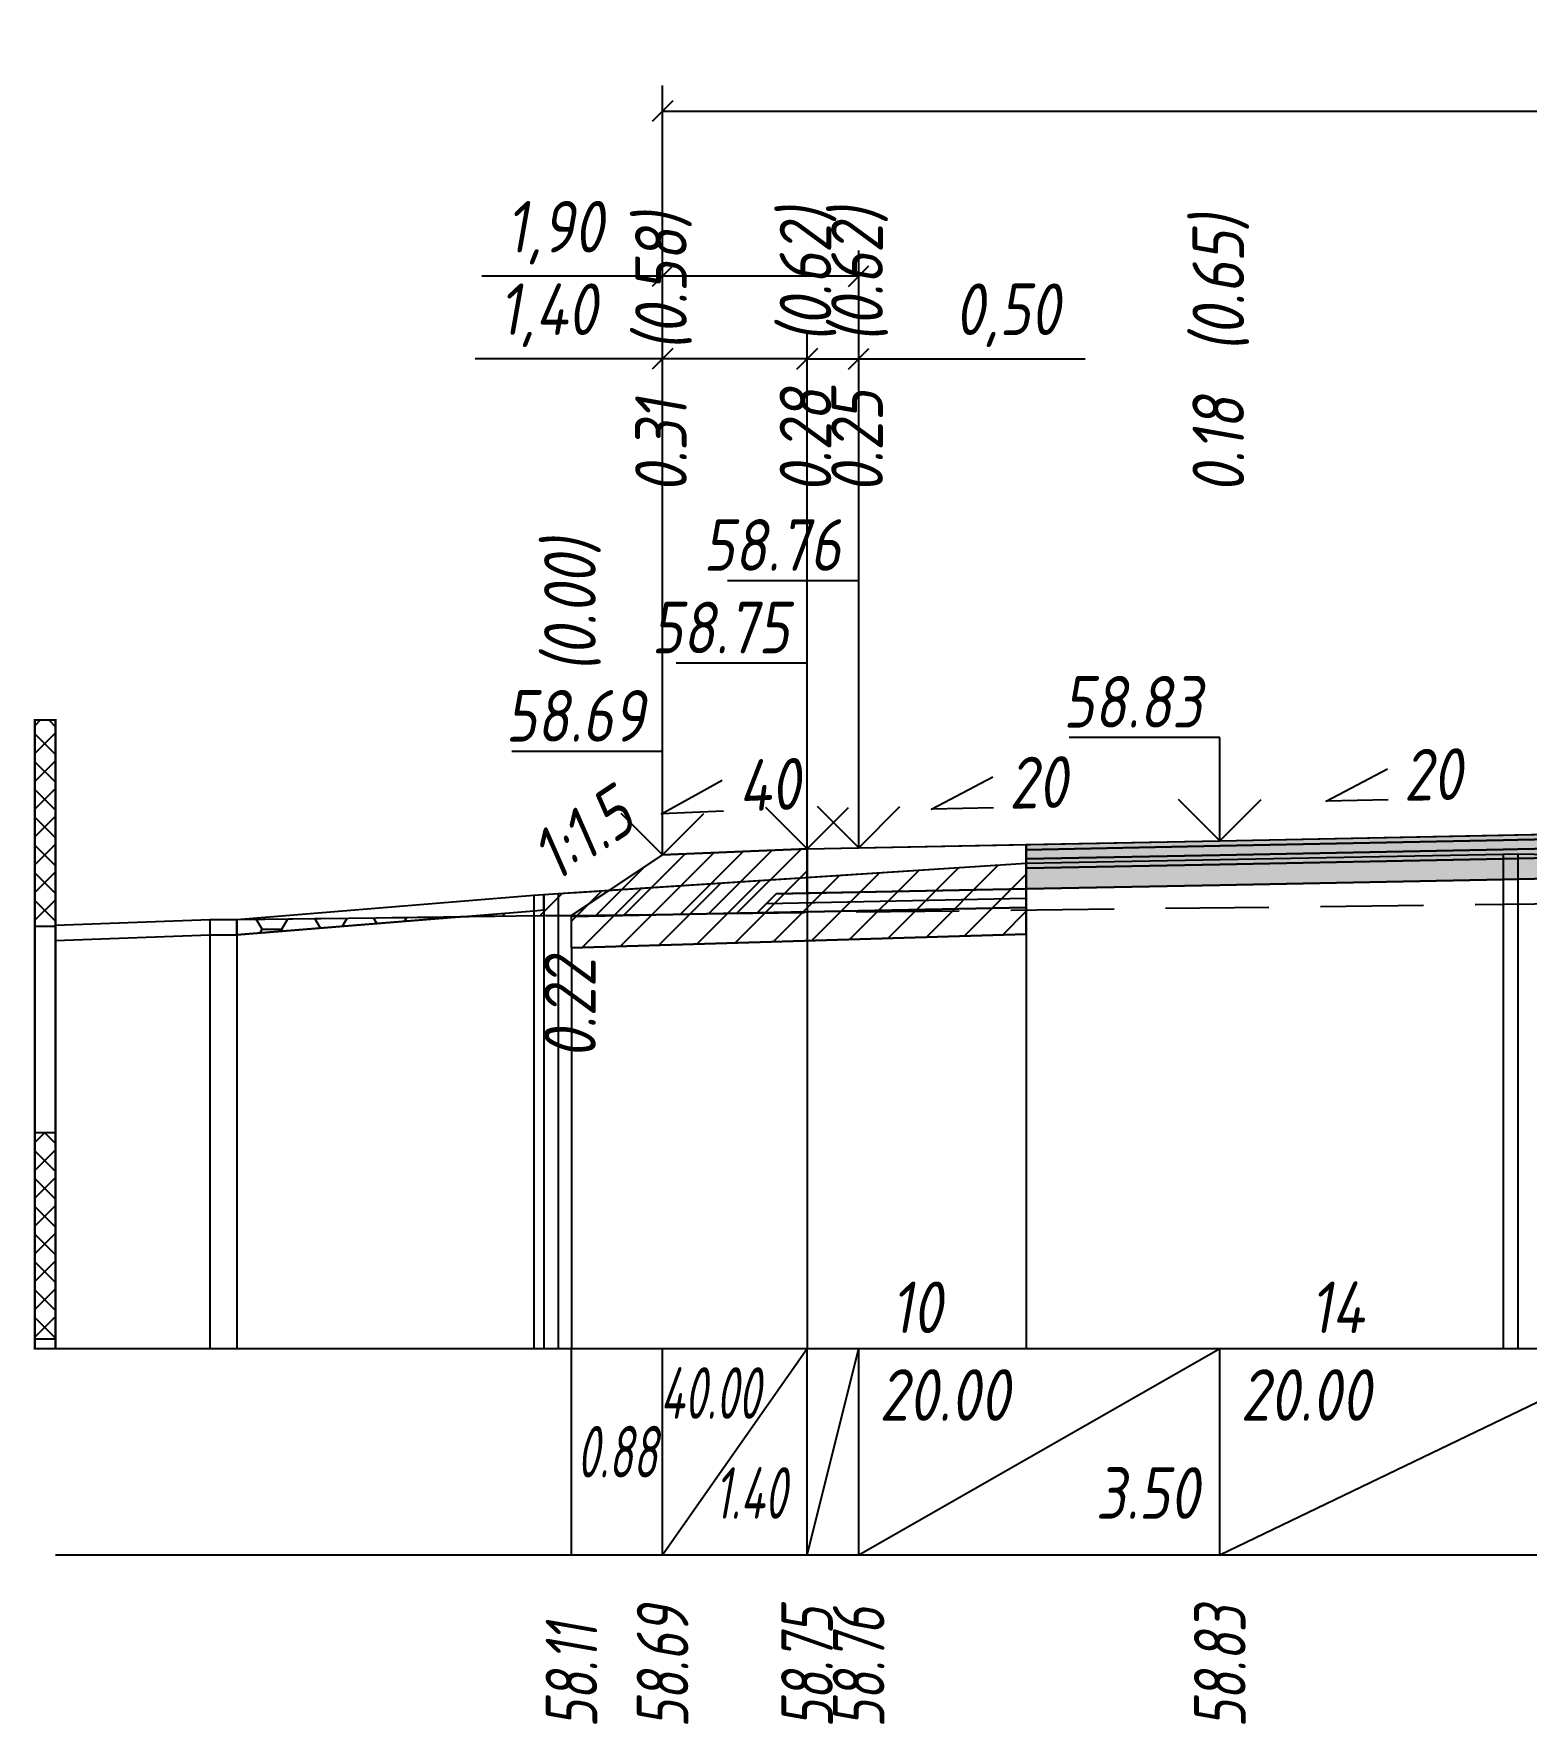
# Model space of a CAD drawing. Extents: x -717 to 1451, y -133302 to 233.
# Drawn here: x 78.9 to 151.3, y -64755.2 to -64673.3 of the extents above; entities that cross this region are included whole.
import ezdxf
from ezdxf.enums import TextEntityAlignment as Align

# ---------------------------------------------------------------- set-up
doc = ezdxf.new("R2010")
doc.units = 0
doc.linetypes.add('штриховая', pattern=[0.75, 0.5, -0.25])
for name, color, linetype in [('Интерполированный поперечник', 2, 'Continuous'), ('Код_514', 1, 'Continuous'), ('Контур_0', 7, 'Continuous'), ('Контур_2521', 7, 'Continuous'), ('Контур_2564', 7, 'Continuous'), ('Контур_2660', 7, 'Continuous'), ('Контур_2665', 7, 'Continuous'), ('Контур_400', 7, 'Continuous'), ('Контур_508', 7, 'Continuous'), ('Контур_512', 7, 'Continuous'), ('Контур_513', 7, 'Continuous'), ('Контур_818', 7, 'Continuous'), ('Красный поперечник', 1, 'Continuous'), ('Линейка абсолютных высот', 7, 'Continuous'), ('Объём_2501', 7, 'Continuous'), ('Объём_2564', 7, 'Continuous'), ('Объём_2650', 7, 'Continuous'), ('Объём_2660', 7, 'Continuous'), ('Объём_2661', 7, 'Continuous'), ('Объём_2665', 7, 'Continuous'), ('Объём_2666', 7, 'Continuous'), ('Объём_2667', 7, 'Continuous'), ('Объём_2668', 7, 'Continuous'), ('Объём_2669', 7, 'Continuous'), ('Объём_2675', 7, 'Continuous'), ('Объём_2753', 7, 'Continuous'), ('Откосы', 7, 'Continuous'), ('Отметки покрытия', 7, 'Continuous'), ('Рабочие отметки', 7, 'Continuous'), ('Рабочие отметки доп.', 7, 'Continuous'), ('Слои выравнивания', 7, 'Continuous'), ('Таблица', 7, 'Continuous'), ('Уклоны проезжей части', 7, 'Continuous'), ('Черный поперечник', 3, 'Continuous')]:
    doc.layers.add(name, color=color, linetype=linetype)
for name, color, linetype, true_color in [('Контур_2540', 2, 'Continuous', 0xffff00), ('Контур_2560', 2, 'Continuous', 0xffff00), ('Контур_2561', 7, 'Continuous', 0xff8040), ('Контур_2562', 3, 'Continuous', 0x00ff00), ('Контур_2563', 7, 'Continuous', 0xff8000), ('Контур_2570', 7, 'Continuous', 0x80ff00), ('Контур_2725', 7, 'Continuous', 0x323232), ('Контур_2736', 4, 'Continuous', 0x00ffff), ('Контур_2737', 4, 'Continuous', 0x00ffff), ('Контур_2738', 4, 'Continuous', 0x00ffff), ('Контур_2739', 4, 'Continuous', 0x00ffff), ('Контур_2741', 4, 'Continuous', 0x00ffff), ('Контур_2742', 4, 'Continuous', 0x00ffff), ('Контур_2743', 4, 'Continuous', 0x00ffff), ('Контур_2744', 7, 'Continuous', 0xa4ffff), ('Контур_2745', 7, 'Continuous', 0xa4ffff), ('Контур_2747', 4, 'Continuous', 0x00ffff), ('Контур_2748', 4, 'Continuous', 0x00ffff), ('Контур_2749', 4, 'Continuous', 0x00ffff), ('Контур_2750', 4, 'Continuous', 0x00ffff), ('Контур_2751', 4, 'Continuous', 0x00ffff), ('Контур_2752', 4, 'Continuous', 0x00ffff), ('Контур_2760', 7, 'Continuous', 0x323232), ('Контур_2761', 7, 'Continuous', 0x323232), ('Контур_2762', 7, 'Continuous', 0x323232), ('Контур_2763', 7, 'Continuous', 0x323232), ('Контур_402', 7, 'Continuous', 0xff6464), ('Контур_703', 4, 'Continuous', 0x00ffff), ('Контур_705', 4, 'Continuous', 0x00ffff), ('Контур_707', 4, 'Continuous', 0x00ffff), ('Контур_720', 131, 'Continuous', 0xaaffff), ('Объём_2500', 7, 'Continuous', 0xc0c0c0), ('Объём_2520', 7, 'Continuous', 0x80ffff), ('Объём_2540', 2, 'Continuous', 0xffff00), ('Объём_2560', 2, 'Continuous', 0xffff00), ('Объём_2561', 7, 'Continuous', 0xff8040), ('Объём_2562', 3, 'Continuous', 0x00ff00), ('Объём_2563', 7, 'Continuous', 0xff8000), ('Объём_2600', 7, 'Continuous', 0x808000), ('Объём_2746', 2, 'Continuous', 0xffff00)]:
    doc.layers.add(name, color=color, linetype=linetype, true_color=true_color)
doc.styles.get("Standard").update_dxf_attribs({"font": 'txt', "height": 2.5})
doc.styles.add('М', font='romand.shx', dxfattribs={"width": 0.8, "oblique": 10, "height": 2.5})
doc.dimstyles.new('ISO-25', dxfattribs={"dimtxt": 2.5, "dimasz": 2.5, "dimexe": 1.25, "dimexo": 0.625, "dimtad": 1, "dimtxsty": 'Standard', "dimcen": 2.5, "dimadec": 0, "dimazin": 0, "dimtfac": 1, "dimtmove": 0, "dimatfit": 3, "dimfxl": 1, "dimarcsym": 0})
pattern_1 = [(45.0000013, (0, 0), (-0.67351924, 0.673519211), []), (135.0000003, (0, 0), (-0.673519222, -0.67351923), [])]

# ---------------------------------------------------------------- blocks, each defined once
blk = doc.blocks.new('_Oblique')
at = {"color": 0, "linetype": 'ByBlock', "lineweight": -2}
blk.add_line((-0.5, -0.5), (0.5, 0.5), dxfattribs=at)
blk = doc.blocks.new('*D1556')
at = {"color": 0, "lineweight": -2, "transparency": 16777216}
for p, q in [((109.412, -64712.502), (109.412, -64687.782)), ((116.412, -64712.222), (116.412, -64687.782)), ((109.412, -64689.032), (100.328, -64689.032)), ((116.412, -64689.032), (109.412, -64689.032))]:
    blk.add_line(p, q, dxfattribs=at)
at = {"layer": 'Defpoints', "color": 0, "transparency": 16777216}
for p in [(116.412, -64689.032), (109.412, -64713.127), (116.412, -64712.847)]:
    blk.add_point(p, dxfattribs=at)
at = {"color": 0, "lineweight": -2, "transparency": 16777216, "rotation": 180}
blk.add_blockref('_Oblique', (109.412, -64689.032), dxfattribs=at)
at = {"color": 0, "lineweight": -2, "transparency": 16777216}
blk.add_blockref('_Oblique', (116.412, -64689.032), dxfattribs=at)
at = {"color": 0, "transparency": 16777216, "insert": (103.869, -64686.919), "char_height": 2.5, "width": 8.75, "attachment_point": 5, "style": 'М'}
blk.add_mtext('1,40', dxfattribs=at)
blk = doc.blocks.new('*D1558')
at = {"color": 0, "lineweight": -2, "transparency": 16777216}
for p, q in [((116.412, -64712.222), (116.412, -64687.782)), ((118.912, -64712.172), (118.912, -64687.782)), ((116.412, -64689.032), (118.912, -64689.032)), ((118.912, -64689.032), (129.885, -64689.032))]:
    blk.add_line(p, q, dxfattribs=at)
at = {"layer": 'Defpoints', "color": 0, "transparency": 16777216}
for p in [(118.912, -64689.032), (116.412, -64712.847), (118.912, -64712.797)]:
    blk.add_point(p, dxfattribs=at)
at = {"color": 0, "lineweight": -2, "transparency": 16777216, "rotation": 180}
blk.add_blockref('_Oblique', (116.412, -64689.032), dxfattribs=at)
at = {"color": 0, "lineweight": -2, "transparency": 16777216}
blk.add_blockref('_Oblique', (118.912, -64689.032), dxfattribs=at)
at = {"color": 0, "transparency": 16777216, "insert": (126.124, -64686.919), "char_height": 2.5, "width": 9.16667, "attachment_point": 5, "style": 'М'}
blk.add_mtext('0,50', dxfattribs=at)
blk = doc.blocks.new('*D1561')
at = {"color": 0, "lineweight": -2, "transparency": 16777216}
for p, q in [((109.412, -64712.502), (109.412, -64683.782)), ((118.912, -64712.172), (118.912, -64683.782)), ((109.412, -64685.032), (100.65, -64685.032)), ((118.912, -64685.032), (109.412, -64685.032))]:
    blk.add_line(p, q, dxfattribs=at)
at = {"layer": 'Defpoints', "color": 0, "transparency": 16777216}
for p in [(118.912, -64685.032), (109.412, -64713.127), (118.912, -64712.797)]:
    blk.add_point(p, dxfattribs=at)
at = {"color": 0, "lineweight": -2, "transparency": 16777216, "rotation": 180}
blk.add_blockref('_Oblique', (109.412, -64685.032), dxfattribs=at)
at = {"color": 0, "lineweight": -2, "transparency": 16777216}
blk.add_blockref('_Oblique', (118.912, -64685.032), dxfattribs=at)
at = {"color": 0, "transparency": 16777216, "insert": (104.191, -64682.919), "char_height": 2.5, "width": 8.75, "attachment_point": 5, "style": 'М'}
blk.add_mtext('1,90', dxfattribs=at)
blk = doc.blocks.new('*D1562')
at = {"color": 0, "lineweight": -2, "transparency": 16777216}
for p, q in [((109.412, -64712.502), (109.412, -64675.782)), ((204.912, -64712.502), (204.912, -64675.782)), ((109.412, -64677.032), (204.912, -64677.032))]:
    blk.add_line(p, q, dxfattribs=at)
at = {"layer": 'Defpoints', "color": 0, "transparency": 16777216}
for p in [(204.912, -64677.032), (109.412, -64713.127), (204.912, -64713.127)]:
    blk.add_point(p, dxfattribs=at)
at = {"color": 0, "lineweight": -2, "transparency": 16777216, "rotation": 180}
blk.add_blockref('_Oblique', (109.412, -64677.032), dxfattribs=at)
at = {"color": 0, "lineweight": -2, "transparency": 16777216}
blk.add_blockref('_Oblique', (204.912, -64677.032), dxfattribs=at)
at = {"color": 0, "transparency": 16777216, "insert": (157.162, -64674.919), "char_height": 2.5, "width": 10.41667, "attachment_point": 5, "style": 'М'}
blk.add_mtext('19,10', dxfattribs=at)

msp = doc.modelspace()

# ---------------------------------------------------------------- hatches: boundary and pattern name
at = {"layer": 'Линейка абсолютных высот'}
h = msp.add_hatch(dxfattribs=at)
h.set_pattern_fill('ANSI37', scale=0.3, style=0)
h.set_pattern_definition(pattern_1)
h.paths.add_polyline_path([(80, -64716.535), (80, -64706.535), (79, -64706.535), (79, -64716.535)])
h = msp.add_hatch(dxfattribs=at)
h.set_pattern_fill('ANSI37', scale=0.3, style=0)
h.set_pattern_definition(pattern_1)
h.paths.add_polyline_path([(80, -64736.535), (80, -64726.535), (79, -64726.535), (79, -64736.535)])
at = {"layer": 'Объём_2563'}
h = msp.add_hatch(dxfattribs=at)
h.set_pattern_fill('ANSI31', color=256, scale=0.3)
h.paths.add_polyline_path([(109.412, -64713.065), (116.412, -64712.785), (116.412, -64714.935), (114.912, -64714.965), (113.993, -64715.883), (105, -64716.063), (105, -64716.006)])
at = {"layer": 'Объём_2600'}
h = msp.add_hatch(dxfattribs=at)
h.set_pattern_fill('ANSI31', color=6, scale=0.4)
h.paths.add_polyline_path([(103.17, -64715.782), (103.663, -64715.741), (103.663, -64714.991), (127.033, -64713.48), (127.033, -64716.924), (105, -64717.585), (105, -64716.006), (99.619, -64716.071)])
h = msp.add_hatch(dxfattribs=at)
h.set_pattern_fill('HONEY', color=5, scale=0.3)
h.paths.add_polyline_path([(88.788, -64716.95), (88.788, -64716.2), (99.619, -64716.071)])
at = {"layer": 'Слои выравнивания'}
for color, points in [(2, [(127.033, -64712.572), (136.412, -64712.385), (150.14, -64712.11), (150.841, -64712.096), (156.542, -64711.982), (157.162, -64711.97), (157.162, -64712.22), (156.542, -64712.232), (150.841, -64712.346), (150.14, -64712.36), (136.412, -64712.635), (127.033, -64712.822)]), (3, [(127.033, -64712.822), (136.412, -64712.635), (150.14, -64712.36), (150.841, -64712.346), (156.542, -64712.232), (157.162, -64712.22), (157.162, -64712.67), (156.542, -64712.682), (150.841, -64712.796), (150.14, -64712.81), (136.412, -64713.085), (127.033, -64713.272)]), (4, [(127.033, -64713.272), (136.412, -64713.085), (150.14, -64712.81), (150.841, -64712.796), (156.542, -64712.682), (157.162, -64712.67), (157.162, -64713.12), (156.542, -64713.132), (150.841, -64713.246), (150.14, -64713.26), (136.412, -64713.535), (127.033, -64713.722)]), (5, [(127.033, -64713.722), (136.412, -64713.535), (150.14, -64713.26), (150.841, -64713.246), (156.542, -64713.132), (157.162, -64713.12), (157.162, -64714.12), (156.542, -64714.132), (150.841, -64714.246), (150.14, -64714.26), (136.412, -64714.535), (127.033, -64714.722)])]:
    msp.add_hatch(color=color, dxfattribs=at).paths.add_polyline_path(points)

# ---------------------------------------------------------------- linework, layer by layer
at = {"layer": 'Интерполированный поперечник', "linetype": 'штриховая', "ltscale": 10, "flags": 128}
msp.add_lwpolyline([(88.788, -64716.2), (216.302, -64714.675)], dxfattribs=at)
at = {"layer": 'Код_514'}
for p, q in [((105, -64747), (105, -64737)), ((109.412, -64747), (109.412, -64737)), ((109.412, -64747), (116.412, -64737)), ((116.412, -64747), (116.412, -64737)), ((116.412, -64747), (118.912, -64737)), ((118.912, -64747), (118.912, -64737)), ((118.912, -64747), (136.412, -64737)), ((136.412, -64747), (136.412, -64737)), ((136.412, -64747), (157.162, -64737))]:
    msp.add_line(p, q, dxfattribs=at)
at = {"layer": 'Контур_0', "flags": 128}
for points in [[(118.912, -64714.885), (116.412, -64714.935), (116.412, -64712.785), (127.033, -64712.572), (127.033, -64714.722), (118.912, -64714.885), (118.912, -64714.885)], [(109.412, -64713.065), (105, -64716.006), (105, -64716.006), (105, -64716.006), (105, -64716.006), (105, -64716.006), (105, -64716.006), (105, -64716.006), (105, -64716.006), (105, -64716.006), (105, -64716.006), (105, -64716.006), (105, -64716.006), (105, -64716.006), (105, -64716.006), (105, -64716.006)], [(109.412, -64713.065), (105, -64716.006), (105, -64716.006), (105, -64716.006), (105, -64716.006), (105, -64716.006), (105, -64716.006), (105, -64716.006), (105, -64716.006), (105, -64716.006), (105, -64716.006), (105, -64716.006), (105, -64716.006), (105, -64716.006), (105, -64716.006), (105, -64716.006), (105, -64716.006), (105, -64716.006), (105, -64716.006), (105, -64716.006), (105, -64716.006), (105, -64716.006), (105, -64716.006), (105, -64716.006), (105, -64716.006), (105, -64716.006), (105, -64716.006), (105, -64716.006), (105, -64716.006), (105, -64716.006)], [(105, -64716.063), (113.993, -64715.883), (114.912, -64714.965), (116.412, -64714.935)], [(114.912, -64714.965), (127.033, -64714.722), (127.033, -64715.622), (113.993, -64715.883), (114.912, -64714.965), (114.912, -64714.965)]]:
    msp.add_lwpolyline(points, dxfattribs=at)
at = {"layer": 'Контур_2521', "color": 250, "flags": 128}
msp.add_lwpolyline([(114.453, -64715.424), (127.033, -64715.172)], dxfattribs=at)
at = {"layer": 'Контур_2540', "flags": 128}
msp.add_lwpolyline([(113.993, -64715.883), (127.033, -64715.622), (127.033, -64716.924), (105, -64717.585), (105, -64716.063), (113.993, -64715.883), (113.993, -64715.883)], dxfattribs=at)
at = {"layer": 'Контур_2560', "flags": 128}
msp.add_lwpolyline([(109.412, -64713.065), (109.412, -64713.065), (109.412, -64713.065), (116.412, -64712.785)], dxfattribs=at)
at = {"layer": 'Контур_2561', "flags": 128}
msp.add_lwpolyline([(116.412, -64712.785), (116.412, -64712.785), (109.412, -64713.065), (109.412, -64713.065), (116.412, -64712.785)], dxfattribs=at)
at = {"layer": 'Контур_2562', "flags": 128}
msp.add_lwpolyline([(109.412, -64713.065), (109.412, -64713.065), (109.412, -64713.065), (109.412, -64713.065), (109.412, -64713.065)], dxfattribs=at)
at = {"layer": 'Контур_2563', "flags": 128}
msp.add_lwpolyline([(109.412, -64713.065), (116.412, -64712.785), (116.412, -64714.935), (114.912, -64714.965), (113.993, -64715.883), (105, -64716.063), (105, -64716.006), (109.412, -64713.065), (109.412, -64713.065)], dxfattribs=at)
at = {"layer": 'Контур_2564', "flags": 128}
msp.add_lwpolyline([(109.412, -64713.065), (116.412, -64712.785)], dxfattribs=at)
at = {"layer": 'Контур_2570', "flags": 128}
msp.add_lwpolyline([(80, -64717.226), (87.474, -64716.95), (88.788, -64716.95), (88.788, -64716.95), (103.17, -64715.782), (103.663, -64715.741), (103.663, -64714.991), (104.349, -64714.947), (127.033, -64713.48), (150.14, -64713.037), (150.841, -64713.022), (157.162, -64713.144), (172.413, -64713.439), (172.993, -64713.449), (195.026, -64714.813), (195.664, -64714.851), (195.664, -64715.601), (195.942, -64715.621), (201.653, -64716.25), (206.565, -64715.969), (213.158, -64715.514), (225.55, -64715.162), (238.62, -64715.28), (241.302, -64715.244)], dxfattribs=at)
at = {"layer": 'Контур_2660', "flags": 128}
msp.add_lwpolyline([(105, -64717.585), (127.033, -64716.924)], dxfattribs=at)
at = {"layer": 'Контур_2665', "flags": 128}
msp.add_lwpolyline([(109.412, -64713.065), (109.412, -64713.065)], dxfattribs=at)
at = {"layer": 'Контур_2725', "flags": 128}
msp.add_lwpolyline([(127.033, -64714.722), (136.412, -64714.535), (150.14, -64714.26), (150.841, -64714.246), (156.542, -64714.132), (157.162, -64714.12), (172.413, -64714.425), (172.993, -64714.437)], dxfattribs=at)
at = {"layer": 'Контур_2736', "flags": 128}
msp.add_lwpolyline([(109.412, -64713.065), (105, -64716.006)], dxfattribs=at)
at = {"layer": 'Контур_2737', "flags": 128}
msp.add_lwpolyline([(105, -64716.006), (105, -64716.006)], dxfattribs=at)
at = {"layer": 'Контур_2738', "flags": 128}
msp.add_lwpolyline([(105, -64716.006), (105, -64716.006)], dxfattribs=at)
at = {"layer": 'Контур_2739', "flags": 128}
msp.add_lwpolyline([(105, -64716.006), (105, -64716.006)], dxfattribs=at)
at = {"layer": 'Контур_2741', "flags": 128}
msp.add_lwpolyline([(105, -64716.006), (105, -64716.006)], dxfattribs=at)
at = {"layer": 'Контур_2742', "flags": 128}
msp.add_lwpolyline([(105, -64716.006), (105, -64716.006)], dxfattribs=at)
at = {"layer": 'Контур_2743', "flags": 128}
msp.add_lwpolyline([(105, -64716.006), (105, -64716.006)], dxfattribs=at)
at = {"layer": 'Контур_2744', "flags": 128}
msp.add_lwpolyline([(105, -64716.006), (105, -64716.006)], dxfattribs=at)
msp.add_lwpolyline([(105, -64716.006), (105, -64716.006)], dxfattribs=at)
msp.add_lwpolyline([(105, -64716.006), (105, -64716.006)], dxfattribs=at)
msp.add_lwpolyline([(105, -64716.006), (105, -64716.006)], dxfattribs=at)
msp.add_lwpolyline([(105, -64716.006), (105, -64716.006)], dxfattribs=at)
msp.add_lwpolyline([(105, -64716.006), (105, -64716.006)], dxfattribs=at)
at = {"layer": 'Контур_2745', "flags": 128}
msp.add_lwpolyline([(105, -64716.006), (105, -64716.006)], dxfattribs=at)
msp.add_lwpolyline([(105, -64716.006), (105, -64716.006)], dxfattribs=at)
msp.add_lwpolyline([(105, -64716.006), (105, -64716.006)], dxfattribs=at)
msp.add_lwpolyline([(105, -64716.006), (105, -64716.006)], dxfattribs=at)
msp.add_lwpolyline([(105, -64716.006), (105, -64716.006)], dxfattribs=at)
msp.add_lwpolyline([(105, -64716.006), (105, -64716.006)], dxfattribs=at)
at = {"layer": 'Контур_2747', "flags": 128}
msp.add_lwpolyline([(105, -64716.006), (105, -64716.006)], dxfattribs=at)
at = {"layer": 'Контур_2748', "flags": 128}
msp.add_lwpolyline([(105, -64716.006), (105, -64716.006)], dxfattribs=at)
at = {"layer": 'Контур_2749', "flags": 128}
msp.add_lwpolyline([(105, -64716.006), (105, -64716.006)], dxfattribs=at)
at = {"layer": 'Контур_2750', "flags": 128}
msp.add_lwpolyline([(105, -64716.006), (105, -64716.006)], dxfattribs=at)
at = {"layer": 'Контур_2751', "flags": 128}
msp.add_lwpolyline([(105, -64716.006), (105, -64716.006)], dxfattribs=at)
at = {"layer": 'Контур_2752', "flags": 128}
msp.add_lwpolyline([(105, -64716.006), (105, -64716.006)], dxfattribs=at)
at = {"layer": 'Контур_2760', "flags": 128}
msp.add_lwpolyline([(127.033, -64712.572), (136.412, -64712.385), (150.14, -64712.11), (150.841, -64712.096), (156.542, -64711.982), (157.162, -64711.97), (172.413, -64712.275), (172.993, -64712.287)], dxfattribs=at)
at = {"layer": 'Контур_2761', "flags": 128}
msp.add_lwpolyline([(127.033, -64712.822), (136.412, -64712.635), (150.14, -64712.36), (150.841, -64712.346), (156.542, -64712.232), (157.162, -64712.22), (172.413, -64712.525), (172.993, -64712.537)], dxfattribs=at)
at = {"layer": 'Контур_2762', "flags": 128}
msp.add_lwpolyline([(127.033, -64713.272), (136.412, -64713.085), (150.14, -64712.81), (150.841, -64712.796), (156.542, -64712.682), (157.162, -64712.67), (172.413, -64712.975), (172.993, -64712.987)], dxfattribs=at)
at = {"layer": 'Контур_2763', "flags": 128}
msp.add_lwpolyline([(127.033, -64713.722), (136.412, -64713.535), (150.14, -64713.26), (150.841, -64713.246), (156.542, -64713.132), (157.162, -64713.12), (172.413, -64713.425), (172.993, -64713.437)], dxfattribs=at)
at = {"layer": 'Контур_400', "flags": 128}
msp.add_lwpolyline([(116.412, -64712.785), (118.912, -64712.735), (118.912, -64712.735), (118.912, -64712.735), (118.912, -64712.735), (118.912, -64712.735), (118.912, -64712.735), (136.412, -64712.385), (157.162, -64711.97)], dxfattribs=at)
at = {"layer": 'Контур_402', "flags": 128}
msp.add_lwpolyline([(105, -64717.585), (127.033, -64716.924), (127.033, -64714.722), (157.162, -64714.12), (172.993, -64714.437), (172.993, -64716.495), (211.803, -64717.659)], dxfattribs=at)
at = {"layer": 'Контур_508', "flags": 128}
msp.add_lwpolyline([(105, -64717.585), (127.033, -64716.924), (127.033, -64714.722), (157.162, -64714.12), (172.993, -64714.437), (172.993, -64716.495), (211.803, -64717.659), (211.803, -64717), (212.814, -64717), (216.302, -64714.675)], dxfattribs=at)
at = {"layer": 'Контур_512', "flags": 128}
msp.add_lwpolyline([(105, -64717.585), (127.033, -64716.924)], dxfattribs=at)
at = {"layer": 'Контур_513', "flags": 128}
msp.add_lwpolyline([(105, -64717.585), (127.033, -64716.924), (127.033, -64714.722), (157.162, -64714.12), (172.993, -64714.437), (172.993, -64716.495), (211.803, -64717.659), (211.803, -64717), (212.814, -64717), (216.302, -64714.675)], dxfattribs=at)
at = {"layer": 'Контур_703', "flags": 128}
for points in [[(109.412, -64713.065), (105, -64716.006)], [(105, -64716.006), (105, -64716.006)]]:
    msp.add_lwpolyline(points, dxfattribs=at)
at = {"layer": 'Контур_705', "flags": 128}
msp.add_lwpolyline([(105, -64716.006), (105, -64716.006)], dxfattribs=at)
at = {"layer": 'Контур_707', "flags": 128}
msp.add_lwpolyline([(105, -64716.006), (105, -64716.006)], dxfattribs=at)
at = {"layer": 'Контур_720', "flags": 128}
msp.add_lwpolyline([(105, -64716.006), (105, -64716.006)], dxfattribs=at)
at = {"layer": 'Контур_818', "flags": 128}
msp.add_lwpolyline([(105, -64714.905), (127.033, -64713.48), (150.14, -64713.037), (150.841, -64713.022), (157.162, -64713.144), (172.413, -64713.439), (172.993, -64713.449), (195.026, -64714.813), (195.664, -64714.851), (195.664, -64715.601), (195.942, -64715.621), (201.653, -64716.25), (206.565, -64715.969), (213.158, -64715.514), (216.302, -64715.425)], dxfattribs=at)
at = {"layer": 'Красный поперечник'}
for p, q in [((118.912, -64712.735), (136.412, -64712.385)), ((136.412, -64712.385), (157.162, -64711.97)), ((105, -64716.006), (109.412, -64713.065)), ((109.412, -64713.065), (116.412, -64712.785)), ((116.412, -64712.785), (118.912, -64712.735)), ((127.033, -64716.924), (127.033, -64737)), ((105, -64717.585), (105, -64737))]:
    msp.add_line(p, q, dxfattribs=at)
at = {"layer": 'Линейка абсолютных высот', "color": 7, "const_width": 0.1, "flags": 128}
for points in [[(80, -64716.535), (80, -64706.535), (79, -64706.535), (79, -64716.535), (80, -64716.535)], [(80, -64726.535), (80, -64716.535), (79, -64716.535), (79, -64726.535), (80, -64726.535)], [(80, -64736.535), (80, -64726.535), (79, -64726.535), (79, -64736.535), (80, -64736.535)], [(80, -64737), (80, -64736.535), (79, -64736.535), (79, -64737), (80, -64737)]]:
    msp.add_lwpolyline(points, dxfattribs=at)
at = {"layer": 'Объём_2500', "flags": 128}
msp.add_lwpolyline([(118.912, -64714.885), (116.412, -64714.935), (116.412, -64712.785), (127.033, -64712.572), (127.033, -64714.722), (118.912, -64714.885), (118.912, -64714.885)], dxfattribs=at)
at = {"layer": 'Объём_2501', "flags": 128}
msp.add_lwpolyline([(116.412, -64712.785), (118.912, -64712.735), (118.912, -64712.735), (118.912, -64712.735), (118.912, -64712.735), (118.912, -64712.735), (118.912, -64712.735), (136.412, -64712.385), (157.162, -64711.97)], dxfattribs=at)
at = {"layer": 'Объём_2520', "color": 250, "flags": 128}
msp.add_lwpolyline([(114.912, -64714.965), (127.033, -64714.722), (127.033, -64715.622), (113.993, -64715.883), (114.912, -64714.965), (114.912, -64714.965)], dxfattribs=at)
at = {"layer": 'Объём_2540', "flags": 128}
msp.add_lwpolyline([(113.993, -64715.883), (127.033, -64715.622), (127.033, -64716.924), (105, -64717.585), (105, -64716.063), (113.993, -64715.883), (113.993, -64715.883)], dxfattribs=at)
at = {"layer": 'Объём_2560', "flags": 128}
msp.add_lwpolyline([(109.412, -64713.065), (109.412, -64713.065), (109.412, -64713.065), (116.412, -64712.785)], dxfattribs=at)
at = {"layer": 'Объём_2561', "flags": 128}
msp.add_lwpolyline([(116.412, -64712.785), (116.412, -64712.785), (109.412, -64713.065), (109.412, -64713.065), (116.412, -64712.785)], dxfattribs=at)
at = {"layer": 'Объём_2562', "flags": 128}
msp.add_lwpolyline([(109.412, -64713.065), (109.412, -64713.065), (109.412, -64713.065), (109.412, -64713.065), (109.412, -64713.065)], dxfattribs=at)
at = {"layer": 'Объём_2563', "color": 250, "flags": 128}
msp.add_lwpolyline([(109.412, -64713.065), (116.412, -64712.785), (116.412, -64714.935), (114.912, -64714.965), (113.993, -64715.883), (105, -64716.063), (105, -64716.006), (109.412, -64713.065), (109.412, -64713.065)], dxfattribs=at)
at = {"layer": 'Объём_2564', "flags": 128}
msp.add_lwpolyline([(109.412, -64713.065), (116.412, -64712.785)], dxfattribs=at)
at = {"layer": 'Объём_2600', "color": 5, "flags": 128}
msp.add_lwpolyline([(88.788, -64716.95), (88.788, -64716.2), (99.619, -64716.071), (88.788, -64716.95), (88.788, -64716.95)], dxfattribs=at)
at = {"layer": 'Объём_2650', "color": 6, "flags": 128}
msp.add_lwpolyline([(103.17, -64715.782), (103.663, -64715.741), (103.663, -64714.991), (127.033, -64713.48), (127.033, -64716.924), (105, -64717.585), (105, -64716.006), (99.619, -64716.071), (103.17, -64715.782), (103.17, -64715.782)], dxfattribs=at)
at = {"layer": 'Объём_2660', "flags": 128}
msp.add_lwpolyline([(105, -64717.585), (127.033, -64716.924)], dxfattribs=at)
at = {"layer": 'Объём_2661', "flags": 128}
msp.add_lwpolyline([(109.412, -64713.065), (105, -64716.006)], dxfattribs=at)
at = {"layer": 'Объём_2665', "flags": 128}
msp.add_lwpolyline([(109.412, -64713.065), (109.412, -64713.065)], dxfattribs=at)
at = {"layer": 'Объём_2666', "flags": 128}
msp.add_lwpolyline([(109.412, -64713.065), (105, -64716.006)], dxfattribs=at)
at = {"layer": 'Объём_2667', "flags": 128}
msp.add_lwpolyline([(105, -64716.006), (105, -64716.006)], dxfattribs=at)
msp.add_lwpolyline([(105, -64716.006), (105, -64716.006)], dxfattribs=at)
at = {"layer": 'Объём_2668', "flags": 128}
msp.add_lwpolyline([(105, -64716.006), (105, -64716.006)], dxfattribs=at)
msp.add_lwpolyline([(105, -64716.006), (105, -64716.006)], dxfattribs=at)
at = {"layer": 'Объём_2669', "flags": 128}
msp.add_lwpolyline([(105, -64716.006), (105, -64716.006)], dxfattribs=at)
msp.add_lwpolyline([(105, -64716.006), (105, -64716.006)], dxfattribs=at)
at = {"layer": 'Объём_2675', "flags": 128}
msp.add_lwpolyline([(105, -64716.006), (105, -64716.006)], dxfattribs=at)
msp.add_lwpolyline([(105, -64716.006), (105, -64716.006)], dxfattribs=at)
msp.add_lwpolyline([(105, -64716.006), (105, -64716.006)], dxfattribs=at)
msp.add_lwpolyline([(105, -64716.006), (105, -64716.006)], dxfattribs=at)
msp.add_lwpolyline([(105, -64716.006), (105, -64716.006)], dxfattribs=at)
msp.add_lwpolyline([(105, -64716.006), (105, -64716.006)], dxfattribs=at)
msp.add_lwpolyline([(105, -64716.006), (105, -64716.006)], dxfattribs=at)
msp.add_lwpolyline([(105, -64716.006), (105, -64716.006)], dxfattribs=at)
msp.add_lwpolyline([(105, -64716.006), (105, -64716.006)], dxfattribs=at)
msp.add_lwpolyline([(105, -64716.006), (105, -64716.006)], dxfattribs=at)
msp.add_lwpolyline([(105, -64716.006), (105, -64716.006)], dxfattribs=at)
msp.add_lwpolyline([(105, -64716.006), (105, -64716.006)], dxfattribs=at)
at = {"layer": 'Объём_2746', "flags": 128}
msp.add_lwpolyline([(127.033, -64716.924), (105, -64717.585), (105, -64716.006), (106.829, -64714.787), (127.033, -64713.48), (127.033, -64716.924), (127.033, -64716.924)], dxfattribs=at)
at = {"layer": 'Объём_2753', "flags": 128}
msp.add_lwpolyline([(127.033, -64712.572), (127.033, -64712.572)], dxfattribs=at)
at = {"layer": 'Откосы', "color": 1, "flags": 128}
for points in [[(125.436, -64710.793), (122.437, -64710.853), (125.406, -64709.293)], [(144.561, -64710.411), (141.562, -64710.471), (144.531, -64708.911)], [(112.359, -64710.956), (109.361, -64711.076), (112.299, -64709.457)]]:
    msp.add_lwpolyline(points, dxfattribs=at)
at = {"layer": 'Отметки покрытия', "color": 1}
for p, q in [((118.912, -64699.785), (112.562, -64699.785)), ((118.912, -64712.735), (118.912, -64699.785)), ((116.412, -64703.785), (110.062, -64703.785)), ((116.412, -64712.785), (116.412, -64703.785)), ((136.412, -64707.385), (129.112, -64707.385)), ((136.412, -64712.385), (136.412, -64707.385)), ((109.412, -64708.065), (102.112, -64708.065)), ((109.412, -64713.065), (109.412, -64708.065)), ((116.412, -64712.785), (114.412, -64710.785)), ((116.412, -64712.785), (118.412, -64710.785)), ((118.912, -64712.735), (116.912, -64710.735)), ((118.912, -64712.735), (120.912, -64710.735)), ((136.412, -64712.385), (134.412, -64710.385)), ((136.412, -64712.385), (138.412, -64710.385)), ((109.412, -64713.065), (107.412, -64711.065)), ((109.412, -64713.065), (111.412, -64711.065))]:
    msp.add_line(p, q, dxfattribs=at)
at = {"layer": 'Слои выравнивания'}
for p, q in [((127.033, -64712.572), (127.033, -64737)), ((116.412, -64712.785), (116.412, -64737))]:
    msp.add_line(p, q, dxfattribs=at)
at = {"layer": 'Слои выравнивания', "color": 2, "flags": 128}
msp.add_lwpolyline([(127.033, -64712.572), (136.412, -64712.385), (150.14, -64712.11), (150.841, -64712.096), (156.542, -64711.982), (157.162, -64711.97), (157.162, -64712.22), (156.542, -64712.232), (150.841, -64712.346), (150.14, -64712.36), (136.412, -64712.635), (127.033, -64712.822)], close=True, dxfattribs=at)
at = {"layer": 'Слои выравнивания', "color": 3, "flags": 128}
msp.add_lwpolyline([(127.033, -64712.822), (136.412, -64712.635), (150.14, -64712.36), (150.841, -64712.346), (156.542, -64712.232), (157.162, -64712.22), (157.162, -64712.67), (156.542, -64712.682), (150.841, -64712.796), (150.14, -64712.81), (136.412, -64713.085), (127.033, -64713.272)], close=True, dxfattribs=at)
at = {"layer": 'Слои выравнивания', "color": 4, "flags": 128}
msp.add_lwpolyline([(127.033, -64713.272), (136.412, -64713.085), (150.14, -64712.81), (150.841, -64712.796), (156.542, -64712.682), (157.162, -64712.67), (157.162, -64713.12), (156.542, -64713.132), (150.841, -64713.246), (150.14, -64713.26), (136.412, -64713.535), (127.033, -64713.722)], close=True, dxfattribs=at)
at = {"layer": 'Слои выравнивания', "color": 5, "flags": 128}
msp.add_lwpolyline([(127.033, -64713.722), (136.412, -64713.535), (150.14, -64713.26), (150.841, -64713.246), (156.542, -64713.132), (157.162, -64713.12), (157.162, -64714.12), (156.542, -64714.132), (150.841, -64714.246), (150.14, -64714.26), (136.412, -64714.535), (127.033, -64714.722)], close=True, dxfattribs=at)
at = {"layer": 'Таблица'}
for p, q in [((80, -64737), (241.302, -64737)), ((80, -64747), (241.302, -64747))]:
    msp.add_line(p, q, dxfattribs=at)
at = {"layer": 'Черный поперечник', "color": 7}
for p, q in [((150.14, -64713.037), (150.14, -64737)), ((150.841, -64713.022), (150.841, -64737)), ((127.033, -64713.48), (127.033, -64737)), ((103.17, -64715.032), (103.17, -64737)), ((103.663, -64714.991), (103.663, -64737)), ((104.349, -64714.947), (104.349, -64737)), ((80, -64716.476), (80, -64737)), ((87.474, -64716.2), (87.474, -64737)), ((88.788, -64716.2), (88.788, -64737))]:
    msp.add_line(p, q, dxfattribs=at)
at = {"layer": 'Черный поперечник', "flags": 128}
msp.add_lwpolyline([(80, -64716.476), (87.474, -64716.2), (88.788, -64716.2), (103.17, -64715.032), (103.663, -64714.991), (104.349, -64714.947), (127.033, -64713.48), (150.14, -64713.037), (150.841, -64713.022), (157.162, -64713.144), (172.413, -64713.439), (172.993, -64713.449), (195.026, -64714.813), (195.664, -64714.851), (195.942, -64714.871), (201.653, -64715.5), (206.565, -64715.219), (213.158, -64714.764), (225.55, -64714.412), (238.62, -64714.53), (241.302, -64714.494)], dxfattribs=at)

# ---------------------------------------------------------------- texts
at = {"layer": 'Код_514', "style": 'М', "oblique": 10}
for s, width, p in [('40.00', 0.6, (109.288, -64737.906)), ('20.00', 0.8, (119.912, -64738)), ('20.00', 0.8, (137.412, -64738))]:
    msp.add_text(s, height=2.5, dxfattribs=dict(at, width=width)).set_placement(p, align=Align.TOP_LEFT)
at = {"layer": 'Код_514', "style": 'М', "oblique": 10, "width": 0.6}
msp.add_text('0.88', height=2.5, dxfattribs=at).set_placement((107.206, -64742), align=Align.MIDDLE_CENTER)
at = {"layer": 'Код_514', "style": 'М', "oblique": 10}
for s, width, p in [('1.40', 0.6, (115.412, -64746)), ('3.50', 0.8, (135.412, -64746))]:
    msp.add_text(s, height=2.5, dxfattribs=dict(at, width=width)).set_placement(p, align=Align.BOTTOM_RIGHT)
at = {"layer": 'Код_514', "style": 'М', "oblique": 10, "width": 0.7}
for s, p in [('58.69', (109.412, -64755.382)), ('58.75', (116.412, -64755.382)), ('58.83', (136.412, -64755.382)), ('58.11', (105, -64755.382)), ('58.76', (118.912, -64755.382))]:
    msp.add_text(s, height=2.5, rotation=90, dxfattribs=at).set_placement(p, align=Align.MIDDLE_LEFT)
at = {"layer": 'Отметки покрытия', "color": 1, "style": 'М', "oblique": 10, "width": 0.8}
for s, p in [('58.76', (118.053, -64700.054)), ('58.75', (115.553, -64704.054)), ('58.69', (108.553, -64708.334)), ('58.83', (135.553, -64707.654))]:
    msp.add_text(s, height=2.5, dxfattribs=at).set_placement(p, align=Align.BOTTOM_RIGHT)
at = {"layer": 'Рабочие отметки', "color": 1, "style": 'М', "oblique": 10, "width": 0.8}
for s, p in [('0.28', (116.334, -64695.535)), ('0.25', (118.834, -64695.535)), ('0.31', (109.334, -64695.535)), ('0.18', (136.334, -64695.535))]:
    msp.add_text(s, height=2.5, rotation=90, dxfattribs=at).set_placement(p, align=Align.MIDDLE_LEFT)
msp.add_text('0.22', height=2.5, rotation=90, dxfattribs=at).set_placement((104.922, -64718.061), align=Align.MIDDLE_RIGHT)
at = {"layer": 'Рабочие отметки доп.', "color": 1, "style": 'М', "oblique": 10, "width": 0.8}
for s, p in [('(0.58)', (109.334, -64688.635)), ('(0.62)', (116.334, -64688.235)), ('(0.62)', (118.834, -64688.235)), ('(0.65)', (136.334, -64688.685)), ('(0.00)', (104.922, -64704.199))]:
    msp.add_text(s, height=2.5, rotation=90, dxfattribs=at).set_placement(p, align=Align.MIDDLE_LEFT)
at = {"layer": 'Слои выравнивания', "style": 'М', "oblique": 10, "width": 0.8}
for s, p in [('10', (121.723, -64737)), ('14', (142.098, -64737))]:
    msp.add_text(s, height=2.5, dxfattribs=at).set_placement(p, align=Align.BOTTOM_CENTER)
at = {"layer": 'Уклоны проезжей части', "color": 1, "style": 'М', "oblique": 10, "width": 0.8}
for s, rotation, p in [('40', 2.29061, (114.663, -64711.672)), ('20', 1.14576, (127.642, -64711.56)), ('20', 1.14576, (146.767, -64711.178)), ('1:1.5', 33.69007, (106.651, -64713.703))]:
    msp.add_text(s, height=2.5, rotation=rotation, dxfattribs=at).set_placement(p, align=Align.BOTTOM_CENTER)

# ---------------------------------------------------------------- dimensions: what is measured, and where the dimension line sits
at = {"color": 5}
dim = msp.add_linear_dim(base=(204.912, -64677.032), p1=(109.412, -64713.127), p2=(204.912, -64713.127), angle=180, dimstyle='ISO-25', override={"dimasz": 1, "dimlfac": 0.2, "dimzin": 0, "dimtxsty": 'М', "dimblk1": 'Oblique', "dimblk2": 'Oblique', "dimsah": 1}, dxfattribs=at)
dim.commit()
dim.dimension.update_dxf_attribs({"geometry": '*D1562', "text_midpoint": (157.162, -64674.919)})
for base, p1, p2, picture, middle in [((118.912, -64685.032), (109.412, -64713.127), (118.912, -64712.797), '*D1561', (104.191, -64685.032)), ((116.412, -64689.032), (109.412, -64713.127), (116.412, -64712.847), '*D1556', (103.869, -64689.032)), ((118.912, -64689.032), (116.412, -64712.847), (118.912, -64712.797), '*D1558', (126.124, -64689.032))]:
    dim = msp.add_linear_dim(base=base, p1=p1, p2=p2, angle=180, dimstyle='ISO-25', override={"dimasz": 1, "dimlfac": 0.2, "dimzin": 0, "dimtxsty": 'М', "dimblk1": 'Oblique', "dimblk2": 'Oblique', "dimsah": 1}, dxfattribs=at)
    dim.commit()
    dim.dimension.update_dxf_attribs({"geometry": picture, "text_midpoint": middle, "dimtype": 160})

doc.saveas('drawing.dxf')
